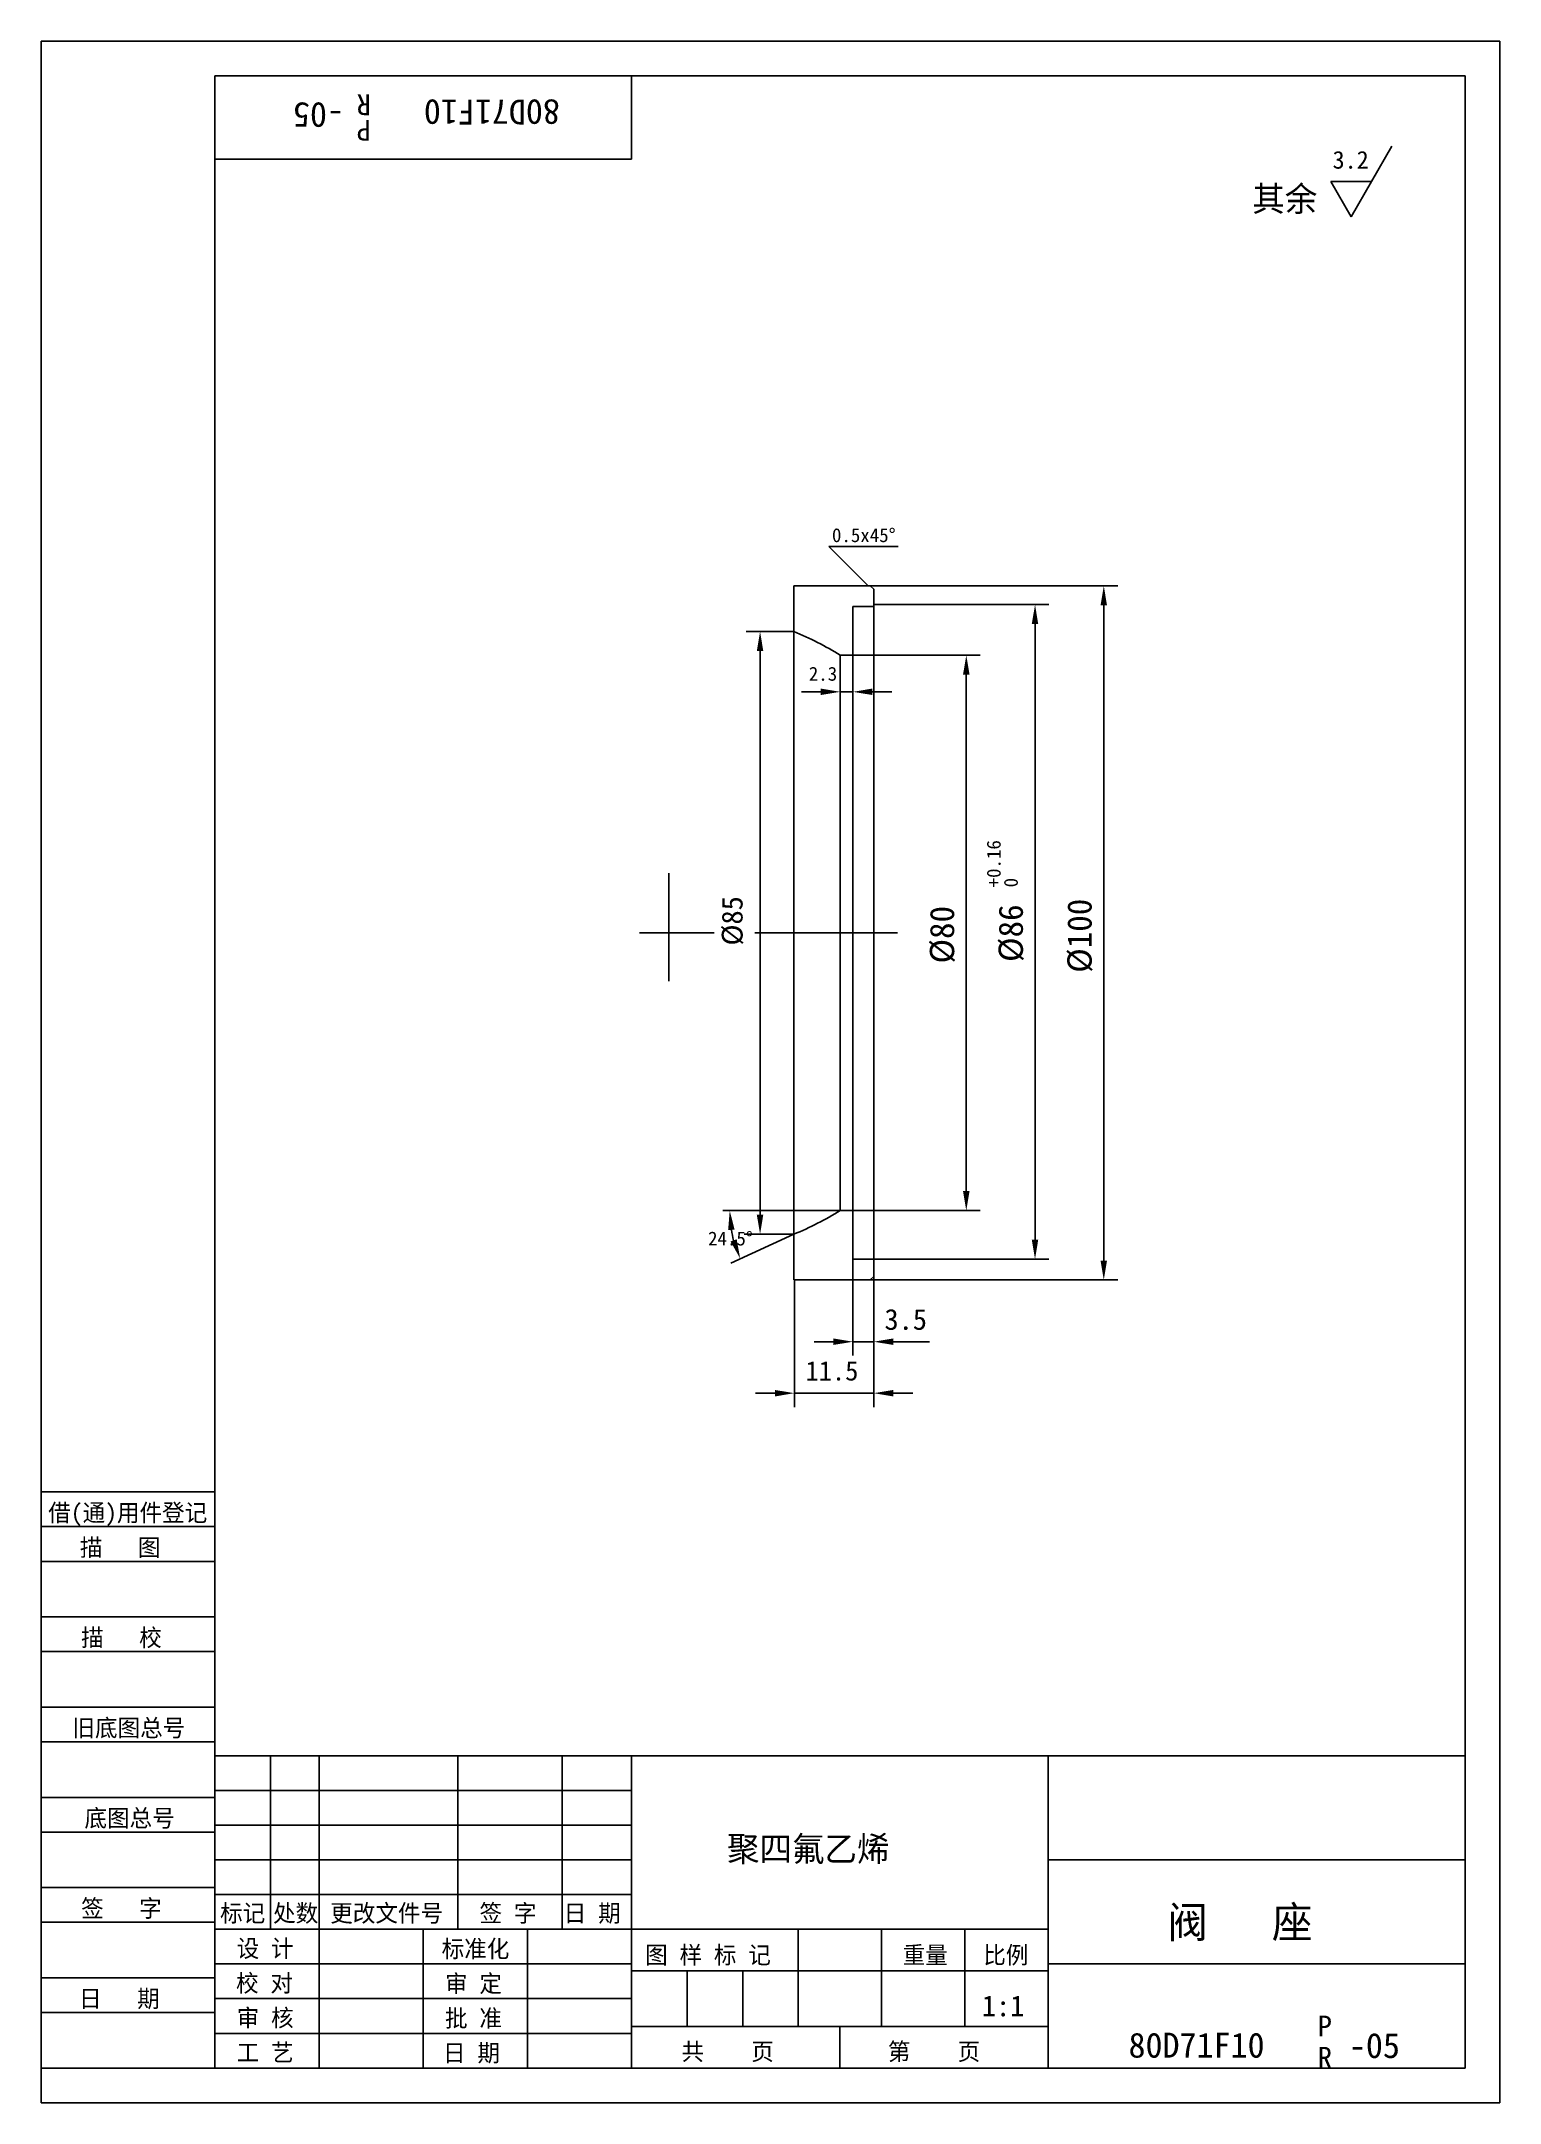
# Model space of a CAD drawing. Header units: metres. Extents: x 0 to 210, y 0 to 297.
import ezdxf

# ---------------------------------------------------------------- set-up
doc = ezdxf.new("R2010")
doc.units = ezdxf.units.M
for name, color, linetype in [('C', 6, 'Continuous'), ('D', 1, 'Continuous'), ('FL', 5, 'Continuous'), ('T', 7, 'Continuous'), ('TL', 4, 'Continuous')]:
    doc.layers.add(name, color=color, linetype=linetype)

# ---------------------------------------------------------------- blocks, each defined once
blk = doc.blocks.new('TUKUN4')
at = {"layer": 'FL'}
for p, q in [((0, 297), (0, 0)), ((210, 297), (0, 297)), ((210, 0), (210, 297)), ((0, 78), (25, 78)), ((0, 70), (25, 70)), ((0, 65), (25, 65)), ((0, 57), (25, 57)), ((0, 52), (25, 52)), ((33, 25), (33, 50)), ((40, 5), (40, 50)), ((60, 25), (60, 50)), ((75, 25), (75, 50)), ((25, 45), (85, 45)), ((0, 44), (25, 44)), ((0, 39), (25, 39)), ((25, 40), (85, 40)), ((25, 35), (85, 35)), ((0, 31), (25, 31)), ((25, 30), (85, 30)), ((0, 26), (25, 26)), ((70, 5), (70, 25)), ((0, 18), (25, 18)), ((25, 20), (85, 20)), ((25, 15), (85, 15)), ((0, 13), (25, 13)), ((25, 10), (85, 10)), ((0, 0), (210, 0))]:
    blk.add_line(p, q, dxfattribs=at)
at = {"layer": 'TL'}
for p, q in [((25, 5), (25, 292)), ((205, 292), (25, 292)), ((85, 292), (85, 280)), ((205, 5), (205, 292)), ((85, 280), (25, 280)), ((0, 88), (25, 88)), ((0, 83), (25, 83)), ((205, 50), (25, 50)), ((85, 5), (85, 50)), ((145, 5), (145, 50)), ((205, 35), (145, 35)), ((145, 25), (25, 25)), ((55, 5), (55, 25)), ((109, 11), (109, 25)), ((121, 11), (121, 25)), ((133, 11), (133, 25)), ((85, 19), (145, 19)), ((93, 11), (93, 19)), ((101, 11), (101, 19)), ((205, 20), (145, 20)), ((145, 11), (85, 11)), ((115, 5), (115, 11)), ((0, 5), (205, 5))]:
    blk.add_line(p, q, dxfattribs=at)
at = {"layer": 'T'}
for s, p in [('借(通)用件登记', (1, 83.76)), ('描   图', (5.56, 78.76)), ('描   校', (5.74, 65.76)), ('旧底图总号', (4.49, 52.76)), ('底图总号', (6.22, 39.76)), ('签   字', (5.74, 26.76)), ('标记', (25.75, 26.07)), ('处数', (33.38, 26.07)), ('更改文件号', (41.61, 26.07)), ('签 字', (63.1, 26.07)), ('日 期', (75.23, 26.07)), ('设 计', (28.14, 20.99)), ('标准化', (57.65, 20.93)), ('图 样 标 记', (86.95, 20.04)), ('重量', (124.03, 20.04)), ('比例', (135.64, 20.04)), ('校 对', (28.05, 15.99)), ('审 定', (58.13, 15.93)), ('日   期', (5.45, 13.76)), ('审 核', (28.14, 10.99)), ('批 准', (58.13, 10.93)), ('共    页', (92.18, 6.13)), ('第    页', (121.9, 6.13)), ('工 艺', (28.14, 5.99)), ('日 期', (57.84, 5.93))]:
    blk.add_text(s, height=2.5, dxfattribs=at).set_placement(p)

msp = doc.modelspace()

# ---------------------------------------------------------------- linework, layer by layer
at = {"layer": 'C'}
for p, q in [((90.37, 177.14), (90.37, 168.54)), ((86.13, 168.54), (96.91, 168.54)), ((90.37, 168.54), (90.37, 161.6)), ((102.75, 168.54), (123.29, 168.54))]:
    msp.add_line(p, q, dxfattribs=at)
at = {"layer": 'D'}
for p, q in [((194.46, 281.86), (188.6, 271.72)), ((188.6, 271.72), (185.68, 276.79)), ((185.68, 276.79), (191.53, 276.79)), ((113.39, 224.2), (123.4, 224.2)), ((119.04, 218.54), (113.39, 224.2)), ((118.59, 218.54), (154.99, 218.54)), ((119.87, 215.83), (145.09, 215.83)), ((152.99, 121.34), (152.99, 215.74)), ((105.82, 211.96), (101.5, 211.96)), ((108.37, 211.96), (105.82, 211.96)), ((143.09, 213.03), (143.09, 124.34)), ((103.5, 209.16), (103.5, 127.93)), ((116.87, 208.54), (122.92, 208.54)), ((122.92, 208.54), (135.19, 208.54)), ((115.04, 203.27), (115.04, 205.27)), ((116.87, 203.27), (116.87, 205.27)), ((133.19, 205.74), (133.19, 131.34)), ((112.24, 203.27), (109.44, 203.27)), ((116.87, 203.27), (115.04, 203.27)), ((119.67, 203.27), (122.47, 203.27)), ((115.04, 128.54), (98.15, 128.54)), ((116.87, 128.54), (123.34, 128.54)), ((123.34, 128.54), (135.19, 128.54)), ((108.37, 125.13), (99.27, 120.98)), ((108.37, 125.13), (101.22, 125.13)), ((105.97, 125.13), (101.5, 125.13)), ((116.87, 121.54), (116.87, 107.64)), ((119.87, 121.54), (145.09, 121.54)), ((119.87, 119.04), (119.87, 107.64)), ((108.44, 118.54), (108.44, 100.23)), ((118.59, 118.54), (154.99, 118.54)), ((114.07, 109.64), (111.27, 109.64)), ((116.87, 109.64), (119.87, 109.64)), ((119.87, 107.64), (119.87, 100.23)), ((122.67, 109.64), (125.47, 109.64)), ((125.47, 109.64), (127.89, 109.64)), ((105.64, 102.23), (102.84, 102.23)), ((119.87, 102.23), (108.44, 102.23)), ((122.67, 102.23), (125.47, 102.23))]:
    msp.add_line(p, q, dxfattribs=at)
msp.add_arc((115.86, 128.54), 16.73, 189.6, 194.9, dxfattribs=at)
for points in [[(152.52, 215.74), (153.45, 215.74), (152.99, 218.54)], [(142.62, 213.03), (143.55, 213.03), (143.09, 215.83)], [(103.03, 209.16), (103.96, 209.16), (103.5, 211.96)], [(132.72, 205.74), (133.66, 205.74), (133.19, 208.54)], [(112.24, 203.74), (112.24, 202.81), (115.04, 203.27)], [(119.67, 203.74), (119.67, 202.81), (116.87, 203.27)], [(132.72, 131.34), (133.66, 131.34), (133.19, 128.54)], [(98.9, 125.72), (99.83, 125.79), (99.13, 128.54)], [(103.03, 127.93), (103.96, 127.93), (103.5, 125.13)], [(100.13, 124.4), (99.25, 124.08), (100.64, 121.61)], [(142.62, 124.34), (143.55, 124.34), (143.09, 121.54)], [(152.52, 121.34), (153.45, 121.34), (152.99, 118.54)], [(114.07, 110.11), (114.07, 109.18), (116.87, 109.64)], [(122.67, 110.11), (122.67, 109.18), (119.87, 109.64)], [(105.64, 102.69), (105.64, 101.76), (108.44, 102.23)], [(122.67, 102.69), (122.67, 101.76), (119.87, 102.23)]]:
    msp.add_solid(points, dxfattribs=at)
at = {"layer": 'TL'}
for p, q in [((108.37, 218.54), (108.37, 211.96)), ((108.87, 218.54), (108.37, 218.54)), ((119.37, 218.54), (108.87, 218.54)), ((119.37, 218.54), (119.87, 218.04)), ((119.87, 215.54), (119.87, 218.04)), ((116.87, 215.54), (119.87, 215.54)), ((116.87, 208.54), (116.87, 215.54)), ((119.87, 168.54), (119.87, 215.54)), ((108.37, 211.96), (108.37, 168.54)), ((115.04, 208.54), (115.04, 168.54)), ((115.04, 208.54), (116.87, 208.54)), ((116.87, 168.54), (116.87, 208.54)), ((108.37, 125.13), (108.37, 168.54)), ((115.04, 128.54), (115.04, 168.54)), ((116.87, 168.54), (116.87, 128.54)), ((119.87, 168.54), (119.87, 121.54)), ((115.04, 128.54), (116.87, 128.54)), ((116.87, 128.54), (116.87, 121.54)), ((108.37, 118.54), (108.37, 125.13)), ((116.87, 121.54), (119.87, 121.54)), ((119.37, 118.54), (119.87, 119.04)), ((119.87, 121.54), (119.87, 119.04)), ((108.87, 118.54), (108.37, 118.54)), ((119.37, 118.54), (108.87, 118.54))]:
    msp.add_line(p, q, dxfattribs=at)
for start, end in [(58.33, 67.48), (292.52, 301.67)]:
    msp.add_arc((90.37, 168.54), 47, start, end, dxfattribs=at)

# ---------------------------------------------------------------- block references
at = {"layer": 'D'}
msp.add_blockref('TUKUN4', (0, 0), dxfattribs=at)

# ---------------------------------------------------------------- texts
for s, height, rotation, p in [('-05', 3.6, 180, (43.59, 288.17)), ('R', 3, 180, (47.46, 289.34)), ('80D71F10', 3.6, 180, (74.68, 288.6)), ('P', 3, 180, (47.46, 285.66)), ('+0.16', 2, 90, (138.14, 175.1)), ('0', 2, 90, (140.61, 175.1)), ('%%C85', 3, 90, (100.98, 166.72)), ('%%c86', 3.5, 90, (141.34, 164.35)), ('%%c100', 3.5, 90, (151.24, 162.79)), ('%%c80', 3.5, 90, (131.44, 164.13))]:
    msp.add_text(s, height=height, rotation=rotation, dxfattribs=at).set_placement(p)
for s, height, p in [('3.2', 2.55, (185.93, 278.64)), ('其余', 3.6, (174.37, 272.5)), ('0.5x45%%d', 2, (113.85, 224.84)), ('2.3', 2, (110.52, 204.87)), ('24.5%%d', 2, (96.01, 123.51)), ('3.5', 3, (121.41, 111.36)), ('11.5', 2.8, (110.04, 104.05)), ('聚四氟乙烯', 3.6, (98.73, 34.78)), ('阀   座', 4.5, (162.15, 23.77)), ('1:1', 3, (135.43, 12.46)), ('P', 3, (183.8, 9.56)), ('80D71F10', 3.6, (156.55, 6.5)), ('-05', 3.6, (188.28, 6.45)), ('R', 3, (183.8, 5.05))]:
    msp.add_text(s, height=height, dxfattribs=at).set_placement(p)

doc.saveas('drawing.dxf')
